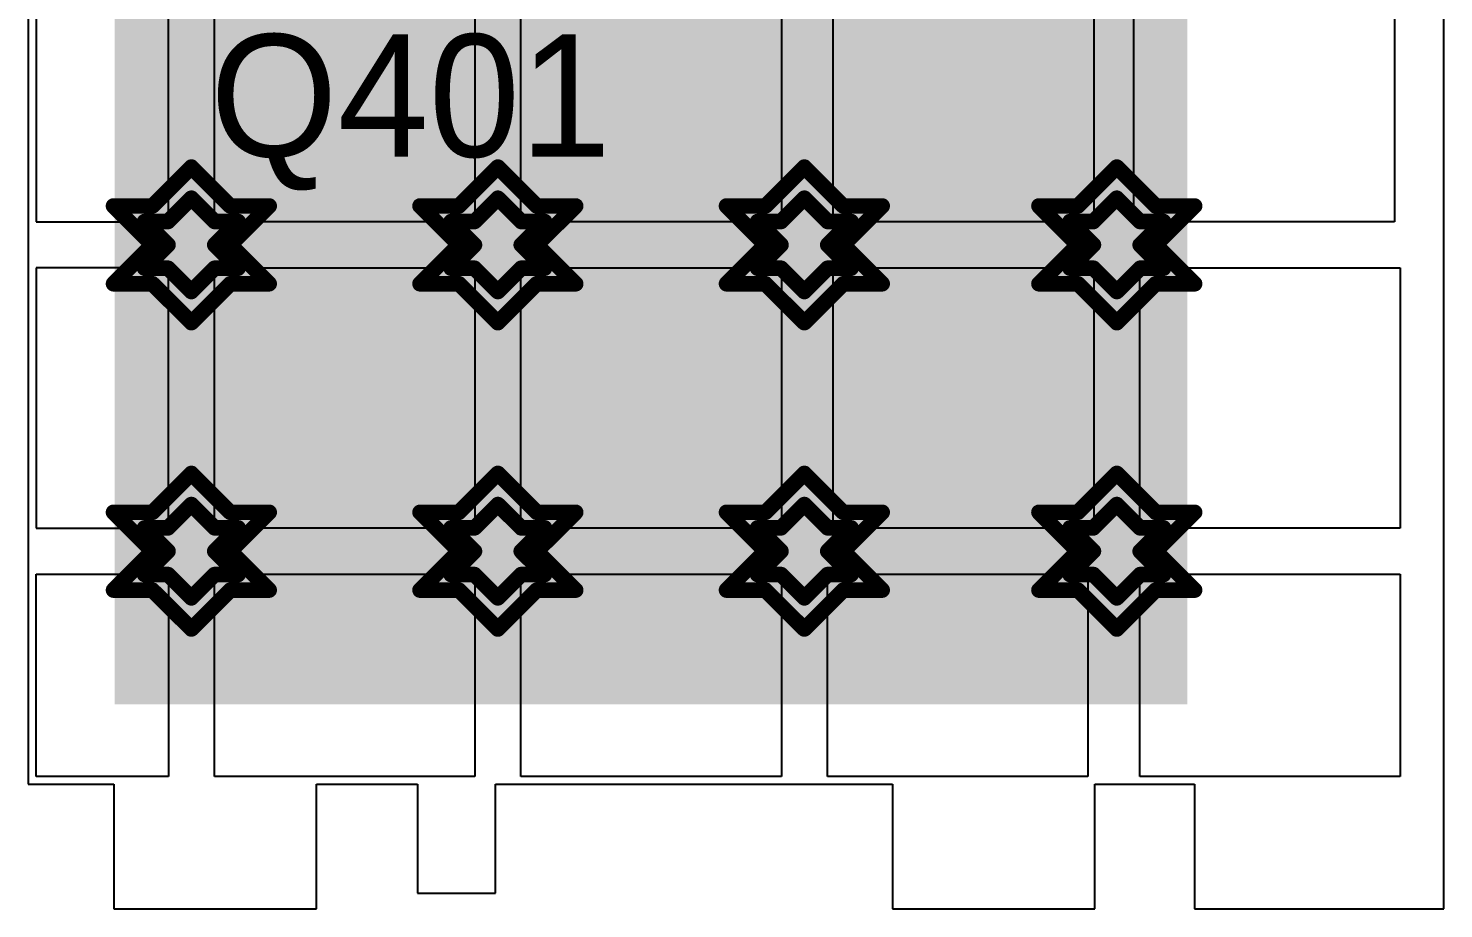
# Model space of a CAD drawing. Header units: millimetres. Extents: x 5 to 399, y 5 to 287.
# Drawn here: x 172.66 to 177.278, y 136.56 to 139.434 of the extents above; entities that cross this region are included whole.
import ezdxf

# ---------------------------------------------------------------- set-up
doc = ezdxf.new("R2010")
doc.units = ezdxf.units.MM
for name, color, linetype in [('DrillDrawing', 1, 'Continuous'), ('TopLayer', 1, 'Continuous'), ('TopOverlay', 2, 'Continuous'), ('TopPaste', 8, 'Continuous'), ('TopSolder', 216, 'Continuous')]:
    doc.layers.add(name, color=color, linetype=linetype)

# ---------------------------------------------------------------- blocks, each defined once
blk = doc.blocks.new('PQFN_8_MULTI_208')
at = {"layer": 'TopLayer'}
for p, q in [((2.667, 2.586), (-2.667, 2.586)), ((2.667, 1.7732), (2.667, 2.586)), ((2.2606, 1.4478), (2.2606, 1.7732)), ((2.2606, 1.7732), (2.667, 1.7732)), ((2.667, 1.4478), (2.2606, 1.4478)), ((2.667, 0.7874), (2.667, 1.4478)), ((2.2606, -0.508), (2.2606, 0.7874)), ((2.2606, 0.7874), (2.667, 0.7874)), ((2.6162, -0.508), (2.2606, -0.508)), ((2.6162, -0.762), (2.6162, -0.508)), ((2.2606, -1.0922), (2.2606, -0.762)), ((2.2606, -0.762), (2.6162, -0.762)), ((2.667, -1.0922), (2.2606, -1.0922)), ((2.667, -1.7526), (2.667, -1.0922)), ((2.2605, -2.032), (2.2605, -1.7526)), ((2.2605, -1.7526), (2.667, -1.7526)), ((-2.2605, -2.032), (2.2605, -2.032))]:
    blk.add_line(p, q, dxfattribs=at)
blk.add_solid([(-2, -1.75), (2, -1.75), (-2, 1.75), (2, 1.75)], dxfattribs=at)
at = {"layer": 'TopPaste'}
for p, q in [((-0.425, 2.425), (0.425, 2.425)), ((0.425, 2.425), (0.425, 1.575)), ((0.575, 1.5944), (0.575, 2.4444)), ((0.575, 2.4444), (1.425, 2.4444)), ((1.425, 2.4444), (1.425, 1.5944)), ((1.575, 1.5944), (1.575, 2.4444)), ((1.575, 2.4444), (2.2352, 2.4444)), ((2.2352, 2.4444), (2.2352, 1.5944)), ((0.425, 1.575), (-0.425, 1.575)), ((1.425, 1.5944), (0.575, 1.5944)), ((2.2352, 1.5944), (1.575, 1.5944)), ((-0.425, 1.4444), (0.425, 1.4444)), ((0.425, 1.4444), (0.425, 0.5944)), ((0.575, 1.4444), (1.425, 1.4444)), ((0.575, 0.5944), (0.575, 1.4444)), ((1.425, 1.4444), (1.425, 0.5944)), ((1.575, 0.575), (1.575, 1.425)), ((1.575, 1.425), (2.2352, 1.425)), ((2.2352, 1.425), (2.2352, 0.575)), ((0.425, 0.5944), (-0.425, 0.5944)), ((1.425, 0.5944), (0.575, 0.5944)), ((2.2352, 0.575), (1.575, 0.575)), ((-0.425, 0.425), (0.425, 0.425)), ((0.425, 0.425), (0.425, -0.425)), ((0.575, 0.425), (1.425, 0.425)), ((0.575, -0.425), (0.575, 0.425)), ((1.425, 0.425), (1.425, -0.425)), ((1.575, -0.425), (1.575, 0.425)), ((1.575, 0.425), (2.2352, 0.425)), ((2.2352, 0.425), (2.2352, -0.425)), ((0.425, -0.425), (-0.425, -0.425)), ((1.425, -0.425), (0.575, -0.425)), ((2.2352, -0.425), (1.575, -0.425)), ((-0.425, -0.575), (0.425, -0.575)), ((0.425, -0.575), (0.425, -1.425)), ((0.575, -0.575), (1.425, -0.575)), ((0.575, -1.425), (0.575, -0.575)), ((1.425, -0.575), (1.425, -1.425)), ((1.575, -1.425), (1.575, -0.575)), ((1.575, -0.575), (2.2352, -0.575)), ((2.2352, -0.575), (2.2352, -1.425)), ((0.425, -1.425), (-0.425, -1.425)), ((1.425, -1.425), (0.575, -1.425)), ((2.2352, -1.425), (1.575, -1.425)), ((0.425, -1.575), (-0.425, -1.575)), ((0.425, -2.0066), (0.425, -1.575)), ((1.425, -1.575), (0.575, -1.575)), ((0.575, -1.575), (0.575, -2.0066)), ((1.425, -2.0066), (1.425, -1.575)), ((1.575, -2.0066), (1.575, -1.575)), ((1.575, -1.575), (2.2352, -1.575)), ((2.2352, -1.575), (2.2352, -2.0066)), ((-0.425, -2.0066), (0.425, -2.0066)), ((0.575, -2.0066), (1.425, -2.0066)), ((2.2352, -2.0066), (1.575, -2.0066))]:
    blk.add_line(p, q, dxfattribs=at)
at = {"layer": 'TopSolder'}
blk.add_solid([(-2, -1.75), (2, -1.75), (-2, 1.75), (2, 1.75)], dxfattribs=at)

msp = doc.modelspace()

# ---------------------------------------------------------------- linework, layer by layer
at = {"layer": 'DrillDrawing', "const_width": 0.0508}
for points in [[(173.0652, 138.8538), (173.1922, 138.9808)], [(173.1922, 138.9808), (173.3192, 138.8538)], [(174.0652, 138.8538), (174.1922, 138.9808)], [(174.1922, 138.9808), (174.3192, 138.8538)], [(175.0652, 138.8538), (175.1922, 138.9808)], [(175.1922, 138.9808), (175.3192, 138.8538)], [(176.0846, 138.8538), (176.2116, 138.9808)], [(176.2116, 138.9808), (176.3386, 138.8538)], [(172.9382, 138.8538), (173.0652, 138.7268)], [(172.9382, 138.8538), (173.0652, 138.8538)], [(173.116, 138.803), (173.1922, 138.8792)], [(173.1922, 138.8792), (173.2684, 138.803)], [(173.3192, 138.8538), (173.4462, 138.8538)], [(173.3192, 138.7268), (173.4462, 138.8538)], [(173.9382, 138.8538), (174.0652, 138.7268)], [(173.9382, 138.8538), (174.0652, 138.8538)], [(174.116, 138.803), (174.1922, 138.8792)], [(174.1922, 138.8792), (174.2684, 138.803)], [(174.3192, 138.8538), (174.4462, 138.8538)], [(174.3192, 138.7268), (174.4462, 138.8538)], [(174.9382, 138.8538), (175.0652, 138.7268)], [(174.9382, 138.8538), (175.0652, 138.8538)], [(175.116, 138.803), (175.1922, 138.8792)], [(175.1922, 138.8792), (175.2684, 138.803)], [(175.3192, 138.8538), (175.4462, 138.8538)], [(175.3192, 138.7268), (175.4462, 138.8538)], [(175.9576, 138.8538), (176.0846, 138.7268)], [(175.9576, 138.8538), (176.0846, 138.8538)], [(176.1354, 138.803), (176.2116, 138.8792)], [(176.2116, 138.8792), (176.2878, 138.803)], [(176.3386, 138.8538), (176.4656, 138.8538)], [(176.3386, 138.7268), (176.4656, 138.8538)], [(173.0398, 138.803), (173.116, 138.7268)], [(173.0398, 138.803), (173.116, 138.803)], [(173.2684, 138.803), (173.3446, 138.803)], [(173.2684, 138.7268), (173.3446, 138.803)], [(174.0398, 138.803), (174.116, 138.7268)], [(174.0398, 138.803), (174.116, 138.803)], [(174.2684, 138.803), (174.3446, 138.803)], [(174.2684, 138.7268), (174.3446, 138.803)], [(175.0398, 138.803), (175.116, 138.7268)], [(175.0398, 138.803), (175.116, 138.803)], [(175.2684, 138.803), (175.3446, 138.803)], [(175.2684, 138.7268), (175.3446, 138.803)], [(176.0592, 138.803), (176.1354, 138.7268)], [(176.0592, 138.803), (176.1354, 138.803)], [(176.2878, 138.803), (176.364, 138.803)], [(176.2878, 138.7268), (176.364, 138.803)], [(172.9382, 138.5998), (173.0652, 138.7268)], [(173.0398, 138.6506), (173.116, 138.7268)], [(173.2684, 138.7268), (173.3446, 138.6506)], [(173.3192, 138.7268), (173.4462, 138.5998)], [(173.9382, 138.5998), (174.0652, 138.7268)], [(174.0398, 138.6506), (174.116, 138.7268)], [(174.2684, 138.7268), (174.3446, 138.6506)], [(174.3192, 138.7268), (174.4462, 138.5998)], [(174.9382, 138.5998), (175.0652, 138.7268)], [(175.0398, 138.6506), (175.116, 138.7268)], [(175.2684, 138.7268), (175.3446, 138.6506)], [(175.3192, 138.7268), (175.4462, 138.5998)], [(175.9576, 138.5998), (176.0846, 138.7268)], [(176.0592, 138.6506), (176.1354, 138.7268)], [(176.2878, 138.7268), (176.364, 138.6506)], [(176.3386, 138.7268), (176.4656, 138.5998)], [(173.0398, 138.6506), (173.116, 138.6506)], [(173.116, 138.6506), (173.1922, 138.5744)], [(173.1922, 138.5744), (173.2684, 138.6506)], [(173.2684, 138.6506), (173.3446, 138.6506)], [(174.0398, 138.6506), (174.116, 138.6506)], [(174.116, 138.6506), (174.1922, 138.5744)], [(174.1922, 138.5744), (174.2684, 138.6506)], [(174.2684, 138.6506), (174.3446, 138.6506)], [(175.0398, 138.6506), (175.116, 138.6506)], [(175.116, 138.6506), (175.1922, 138.5744)], [(175.1922, 138.5744), (175.2684, 138.6506)], [(175.2684, 138.6506), (175.3446, 138.6506)], [(176.0592, 138.6506), (176.1354, 138.6506)], [(176.1354, 138.6506), (176.2116, 138.5744)], [(176.2116, 138.5744), (176.2878, 138.6506)], [(176.2878, 138.6506), (176.364, 138.6506)], [(172.9382, 138.5998), (173.0652, 138.5998)], [(173.0652, 138.5998), (173.1922, 138.4728)], [(173.1922, 138.4728), (173.3192, 138.5998)], [(173.3192, 138.5998), (173.4462, 138.5998)], [(173.9382, 138.5998), (174.0652, 138.5998)], [(174.0652, 138.5998), (174.1922, 138.4728)], [(174.1922, 138.4728), (174.3192, 138.5998)], [(174.3192, 138.5998), (174.4462, 138.5998)], [(174.9382, 138.5998), (175.0652, 138.5998)], [(175.0652, 138.5998), (175.1922, 138.4728)], [(175.1922, 138.4728), (175.3192, 138.5998)], [(175.3192, 138.5998), (175.4462, 138.5998)], [(175.9576, 138.5998), (176.0846, 138.5998)], [(176.0846, 138.5998), (176.2116, 138.4728)], [(176.2116, 138.4728), (176.3386, 138.5998)], [(176.3386, 138.5998), (176.4656, 138.5998)], [(173.0652, 137.8538), (173.1922, 137.9808)], [(173.1922, 137.9808), (173.3192, 137.8538)], [(174.0652, 137.8538), (174.1922, 137.9808)], [(174.1922, 137.9808), (174.3192, 137.8538)], [(175.0652, 137.8538), (175.1922, 137.9808)], [(175.1922, 137.9808), (175.3192, 137.8538)], [(176.0846, 137.8538), (176.2116, 137.9808)], [(176.2116, 137.9808), (176.3386, 137.8538)], [(173.116, 137.803), (173.1922, 137.8792)], [(173.1922, 137.8792), (173.2684, 137.803)], [(174.116, 137.803), (174.1922, 137.8792)], [(174.1922, 137.8792), (174.2684, 137.803)], [(175.116, 137.803), (175.1922, 137.8792)], [(175.1922, 137.8792), (175.2684, 137.803)], [(176.1354, 137.803), (176.2116, 137.8792)], [(176.2116, 137.8792), (176.2878, 137.803)], [(172.9382, 137.8538), (173.0652, 137.7268)], [(172.9382, 137.8538), (173.0652, 137.8538)], [(173.3192, 137.8538), (173.4462, 137.8538)], [(173.3192, 137.7268), (173.4462, 137.8538)], [(173.9382, 137.8538), (174.0652, 137.7268)], [(173.9382, 137.8538), (174.0652, 137.8538)], [(174.3192, 137.8538), (174.4462, 137.8538)], [(174.3192, 137.7268), (174.4462, 137.8538)], [(174.9382, 137.8538), (175.0652, 137.7268)], [(174.9382, 137.8538), (175.0652, 137.8538)], [(175.3192, 137.8538), (175.4462, 137.8538)], [(175.3192, 137.7268), (175.4462, 137.8538)], [(175.9576, 137.8538), (176.0846, 137.7268)], [(175.9576, 137.8538), (176.0846, 137.8538)], [(176.3386, 137.8538), (176.4656, 137.8538)], [(176.3386, 137.7268), (176.4656, 137.8538)], [(173.0398, 137.803), (173.116, 137.7268)], [(173.0398, 137.803), (173.116, 137.803)], [(173.2684, 137.803), (173.3446, 137.803)], [(173.2684, 137.7268), (173.3446, 137.803)], [(174.0398, 137.803), (174.116, 137.7268)], [(174.0398, 137.803), (174.116, 137.803)], [(174.2684, 137.803), (174.3446, 137.803)], [(174.2684, 137.7268), (174.3446, 137.803)], [(175.0398, 137.803), (175.116, 137.7268)], [(175.0398, 137.803), (175.116, 137.803)], [(175.2684, 137.803), (175.3446, 137.803)], [(175.2684, 137.7268), (175.3446, 137.803)], [(176.0592, 137.803), (176.1354, 137.7268)], [(176.0592, 137.803), (176.1354, 137.803)], [(176.2878, 137.803), (176.364, 137.803)], [(176.2878, 137.7268), (176.364, 137.803)], [(172.9382, 137.5998), (173.0652, 137.7268)], [(173.0398, 137.6506), (173.116, 137.7268)], [(173.2684, 137.7268), (173.3446, 137.6506)], [(173.3192, 137.7268), (173.4462, 137.5998)], [(173.9382, 137.5998), (174.0652, 137.7268)], [(174.0398, 137.6506), (174.116, 137.7268)], [(174.2684, 137.7268), (174.3446, 137.6506)], [(174.3192, 137.7268), (174.4462, 137.5998)], [(174.9382, 137.5998), (175.0652, 137.7268)], [(175.0398, 137.6506), (175.116, 137.7268)], [(175.2684, 137.7268), (175.3446, 137.6506)], [(175.3192, 137.7268), (175.4462, 137.5998)], [(175.9576, 137.5998), (176.0846, 137.7268)], [(176.0592, 137.6506), (176.1354, 137.7268)], [(176.2878, 137.7268), (176.364, 137.6506)], [(176.3386, 137.7268), (176.4656, 137.5998)], [(173.0398, 137.6506), (173.116, 137.6506)], [(173.116, 137.6506), (173.1922, 137.5744)], [(173.1922, 137.5744), (173.2684, 137.6506)], [(173.2684, 137.6506), (173.3446, 137.6506)], [(174.0398, 137.6506), (174.116, 137.6506)], [(174.116, 137.6506), (174.1922, 137.5744)], [(174.1922, 137.5744), (174.2684, 137.6506)], [(174.2684, 137.6506), (174.3446, 137.6506)], [(175.0398, 137.6506), (175.116, 137.6506)], [(175.116, 137.6506), (175.1922, 137.5744)], [(175.1922, 137.5744), (175.2684, 137.6506)], [(175.2684, 137.6506), (175.3446, 137.6506)], [(176.0592, 137.6506), (176.1354, 137.6506)], [(176.1354, 137.6506), (176.2116, 137.5744)], [(176.2116, 137.5744), (176.2878, 137.6506)], [(176.2878, 137.6506), (176.364, 137.6506)], [(172.9382, 137.5998), (173.0652, 137.5998)], [(173.0652, 137.5998), (173.1922, 137.4728)], [(173.1922, 137.4728), (173.3192, 137.5998)], [(173.3192, 137.5998), (173.4462, 137.5998)], [(173.9382, 137.5998), (174.0652, 137.5998)], [(174.0652, 137.5998), (174.1922, 137.4728)], [(174.1922, 137.4728), (174.3192, 137.5998)], [(174.3192, 137.5998), (174.4462, 137.5998)], [(174.9382, 137.5998), (175.0652, 137.5998)], [(175.0652, 137.5998), (175.1922, 137.4728)], [(175.1922, 137.4728), (175.3192, 137.5998)], [(175.3192, 137.5998), (175.4462, 137.5998)], [(175.9576, 137.5998), (176.0846, 137.5998)], [(176.0846, 137.5998), (176.2116, 137.4728)], [(176.2116, 137.4728), (176.3386, 137.5998)], [(176.3386, 137.5998), (176.4656, 137.5998)]]:
    msp.add_lwpolyline(points, dxfattribs=at)
at = {"layer": 'DrillDrawing', "const_width": 0.0254}
for points in [[(173.1795, 138.9808, 1), (173.2049, 138.9808, 1)], [(173.1795, 138.9808, 1), (173.2049, 138.9808, 1)], [(174.1795, 138.9808, 1), (174.2049, 138.9808, 1)], [(174.1795, 138.9808, 1), (174.2049, 138.9808, 1)], [(175.1795, 138.9808, 1), (175.2049, 138.9808, 1)], [(175.1795, 138.9808, 1), (175.2049, 138.9808, 1)], [(176.1989, 138.9808, 1), (176.2243, 138.9808, 1)], [(176.1989, 138.9808, 1), (176.2243, 138.9808, 1)], [(172.9255, 138.8538, 1), (172.9509, 138.8538, 1)], [(172.9255, 138.8538, 1), (172.9509, 138.8538, 1)], [(173.0525, 138.8538, 1), (173.0779, 138.8538, 1)], [(173.0525, 138.8538, 1), (173.0779, 138.8538, 1)], [(173.1795, 138.8792, 1), (173.2049, 138.8792, 1)], [(173.1795, 138.8792, 1), (173.2049, 138.8792, 1)], [(173.3065, 138.8538, 1), (173.3319, 138.8538, 1)], [(173.3065, 138.8538, 1), (173.3319, 138.8538, 1)], [(173.4335, 138.8538, 1), (173.4589, 138.8538, 1)], [(173.4335, 138.8538, 1), (173.4589, 138.8538, 1)], [(173.9255, 138.8538, 1), (173.9509, 138.8538, 1)], [(173.9255, 138.8538, 1), (173.9509, 138.8538, 1)], [(174.0525, 138.8538, 1), (174.0779, 138.8538, 1)], [(174.0525, 138.8538, 1), (174.0779, 138.8538, 1)], [(174.1795, 138.8792, 1), (174.2049, 138.8792, 1)], [(174.1795, 138.8792, 1), (174.2049, 138.8792, 1)], [(174.3065, 138.8538, 1), (174.3319, 138.8538, 1)], [(174.3065, 138.8538, 1), (174.3319, 138.8538, 1)], [(174.4335, 138.8538, 1), (174.4589, 138.8538, 1)], [(174.4335, 138.8538, 1), (174.4589, 138.8538, 1)], [(174.9255, 138.8538, 1), (174.9509, 138.8538, 1)], [(174.9255, 138.8538, 1), (174.9509, 138.8538, 1)], [(175.0525, 138.8538, 1), (175.0779, 138.8538, 1)], [(175.0525, 138.8538, 1), (175.0779, 138.8538, 1)], [(175.1795, 138.8792, 1), (175.2049, 138.8792, 1)], [(175.1795, 138.8792, 1), (175.2049, 138.8792, 1)], [(175.3065, 138.8538, 1), (175.3319, 138.8538, 1)], [(175.3065, 138.8538, 1), (175.3319, 138.8538, 1)], [(175.4335, 138.8538, 1), (175.4589, 138.8538, 1)], [(175.4335, 138.8538, 1), (175.4589, 138.8538, 1)], [(175.9449, 138.8538, 1), (175.9703, 138.8538, 1)], [(175.9449, 138.8538, 1), (175.9703, 138.8538, 1)], [(176.0719, 138.8538, 1), (176.0973, 138.8538, 1)], [(176.0719, 138.8538, 1), (176.0973, 138.8538, 1)], [(176.1989, 138.8792, 1), (176.2243, 138.8792, 1)], [(176.1989, 138.8792, 1), (176.2243, 138.8792, 1)], [(176.3259, 138.8538, 1), (176.3513, 138.8538, 1)], [(176.3259, 138.8538, 1), (176.3513, 138.8538, 1)], [(176.4529, 138.8538, 1), (176.4783, 138.8538, 1)], [(176.4529, 138.8538, 1), (176.4783, 138.8538, 1)], [(173.0271, 138.803, 1), (173.0525, 138.803, 1)], [(173.0271, 138.803, 1), (173.0525, 138.803, 1)], [(173.1033, 138.803, 1), (173.1287, 138.803, 1)], [(173.1033, 138.803, 1), (173.1287, 138.803, 1)], [(173.2557, 138.803, 1), (173.2811, 138.803, 1)], [(173.2557, 138.803, 1), (173.2811, 138.803, 1)], [(173.3319, 138.803, 1), (173.3573, 138.803, 1)], [(173.3319, 138.803, 1), (173.3573, 138.803, 1)], [(174.0271, 138.803, 1), (174.0525, 138.803, 1)], [(174.0271, 138.803, 1), (174.0525, 138.803, 1)], [(174.1033, 138.803, 1), (174.1287, 138.803, 1)], [(174.1033, 138.803, 1), (174.1287, 138.803, 1)], [(174.2557, 138.803, 1), (174.2811, 138.803, 1)], [(174.2557, 138.803, 1), (174.2811, 138.803, 1)], [(174.3319, 138.803, 1), (174.3573, 138.803, 1)], [(174.3319, 138.803, 1), (174.3573, 138.803, 1)], [(175.0271, 138.803, 1), (175.0525, 138.803, 1)], [(175.0271, 138.803, 1), (175.0525, 138.803, 1)], [(175.1033, 138.803, 1), (175.1287, 138.803, 1)], [(175.1033, 138.803, 1), (175.1287, 138.803, 1)], [(175.2557, 138.803, 1), (175.2811, 138.803, 1)], [(175.2557, 138.803, 1), (175.2811, 138.803, 1)], [(175.3319, 138.803, 1), (175.3573, 138.803, 1)], [(175.3319, 138.803, 1), (175.3573, 138.803, 1)], [(176.0465, 138.803, 1), (176.0719, 138.803, 1)], [(176.0465, 138.803, 1), (176.0719, 138.803, 1)], [(176.1227, 138.803, 1), (176.1481, 138.803, 1)], [(176.1227, 138.803, 1), (176.1481, 138.803, 1)], [(176.2751, 138.803, 1), (176.3005, 138.803, 1)], [(176.2751, 138.803, 1), (176.3005, 138.803, 1)], [(176.3513, 138.803, 1), (176.3767, 138.803, 1)], [(176.3513, 138.803, 1), (176.3767, 138.803, 1)], [(173.0525, 138.7268, 1), (173.0779, 138.7268, 1)], [(173.0525, 138.7268, 1), (173.0779, 138.7268, 1)], [(173.1033, 138.7268, 1), (173.1287, 138.7268, 1)], [(173.1033, 138.7268, 1), (173.1287, 138.7268, 1)], [(173.2557, 138.7268, 1), (173.2811, 138.7268, 1)], [(173.2557, 138.7268, 1), (173.2811, 138.7268, 1)], [(173.3065, 138.7268, 1), (173.3319, 138.7268, 1)], [(173.3065, 138.7268, 1), (173.3319, 138.7268, 1)], [(174.0525, 138.7268, 1), (174.0779, 138.7268, 1)], [(174.0525, 138.7268, 1), (174.0779, 138.7268, 1)], [(174.1033, 138.7268, 1), (174.1287, 138.7268, 1)], [(174.1033, 138.7268, 1), (174.1287, 138.7268, 1)], [(174.2557, 138.7268, 1), (174.2811, 138.7268, 1)], [(174.2557, 138.7268, 1), (174.2811, 138.7268, 1)], [(174.3065, 138.7268, 1), (174.3319, 138.7268, 1)], [(174.3065, 138.7268, 1), (174.3319, 138.7268, 1)], [(175.0525, 138.7268, 1), (175.0779, 138.7268, 1)], [(175.0525, 138.7268, 1), (175.0779, 138.7268, 1)], [(175.1033, 138.7268, 1), (175.1287, 138.7268, 1)], [(175.1033, 138.7268, 1), (175.1287, 138.7268, 1)], [(175.2557, 138.7268, 1), (175.2811, 138.7268, 1)], [(175.2557, 138.7268, 1), (175.2811, 138.7268, 1)], [(175.3065, 138.7268, 1), (175.3319, 138.7268, 1)], [(175.3065, 138.7268, 1), (175.3319, 138.7268, 1)], [(176.0719, 138.7268, 1), (176.0973, 138.7268, 1)], [(176.0719, 138.7268, 1), (176.0973, 138.7268, 1)], [(176.1227, 138.7268, 1), (176.1481, 138.7268, 1)], [(176.1227, 138.7268, 1), (176.1481, 138.7268, 1)], [(176.2751, 138.7268, 1), (176.3005, 138.7268, 1)], [(176.2751, 138.7268, 1), (176.3005, 138.7268, 1)], [(176.3259, 138.7268, 1), (176.3513, 138.7268, 1)], [(176.3259, 138.7268, 1), (176.3513, 138.7268, 1)], [(173.0271, 138.6506, 1), (173.0525, 138.6506, 1)], [(173.0271, 138.6506, 1), (173.0525, 138.6506, 1)], [(173.1033, 138.6506, 1), (173.1287, 138.6506, 1)], [(173.1033, 138.6506, 1), (173.1287, 138.6506, 1)], [(173.2557, 138.6506, 1), (173.2811, 138.6506, 1)], [(173.2557, 138.6506, 1), (173.2811, 138.6506, 1)], [(173.3319, 138.6506, 1), (173.3573, 138.6506, 1)], [(173.3319, 138.6506, 1), (173.3573, 138.6506, 1)], [(174.0271, 138.6506, 1), (174.0525, 138.6506, 1)], [(174.0271, 138.6506, 1), (174.0525, 138.6506, 1)], [(174.1033, 138.6506, 1), (174.1287, 138.6506, 1)], [(174.1033, 138.6506, 1), (174.1287, 138.6506, 1)], [(174.2557, 138.6506, 1), (174.2811, 138.6506, 1)], [(174.2557, 138.6506, 1), (174.2811, 138.6506, 1)], [(174.3319, 138.6506, 1), (174.3573, 138.6506, 1)], [(174.3319, 138.6506, 1), (174.3573, 138.6506, 1)], [(175.0271, 138.6506, 1), (175.0525, 138.6506, 1)], [(175.0271, 138.6506, 1), (175.0525, 138.6506, 1)], [(175.1033, 138.6506, 1), (175.1287, 138.6506, 1)], [(175.1033, 138.6506, 1), (175.1287, 138.6506, 1)], [(175.2557, 138.6506, 1), (175.2811, 138.6506, 1)], [(175.2557, 138.6506, 1), (175.2811, 138.6506, 1)], [(175.3319, 138.6506, 1), (175.3573, 138.6506, 1)], [(175.3319, 138.6506, 1), (175.3573, 138.6506, 1)], [(176.0465, 138.6506, 1), (176.0719, 138.6506, 1)], [(176.0465, 138.6506, 1), (176.0719, 138.6506, 1)], [(176.1227, 138.6506, 1), (176.1481, 138.6506, 1)], [(176.1227, 138.6506, 1), (176.1481, 138.6506, 1)], [(176.2751, 138.6506, 1), (176.3005, 138.6506, 1)], [(176.2751, 138.6506, 1), (176.3005, 138.6506, 1)], [(176.3513, 138.6506, 1), (176.3767, 138.6506, 1)], [(176.3513, 138.6506, 1), (176.3767, 138.6506, 1)], [(172.9255, 138.5998, 1), (172.9509, 138.5998, 1)], [(172.9255, 138.5998, 1), (172.9509, 138.5998, 1)], [(173.0525, 138.5998, 1), (173.0779, 138.5998, 1)], [(173.0525, 138.5998, 1), (173.0779, 138.5998, 1)], [(173.1795, 138.5744, 1), (173.2049, 138.5744, 1)], [(173.1795, 138.5744, 1), (173.2049, 138.5744, 1)], [(173.3065, 138.5998, 1), (173.3319, 138.5998, 1)], [(173.3065, 138.5998, 1), (173.3319, 138.5998, 1)], [(173.4335, 138.5998, 1), (173.4589, 138.5998, 1)], [(173.4335, 138.5998, 1), (173.4589, 138.5998, 1)], [(173.9255, 138.5998, 1), (173.9509, 138.5998, 1)], [(173.9255, 138.5998, 1), (173.9509, 138.5998, 1)], [(174.0525, 138.5998, 1), (174.0779, 138.5998, 1)], [(174.0525, 138.5998, 1), (174.0779, 138.5998, 1)], [(174.1795, 138.5744, 1), (174.2049, 138.5744, 1)], [(174.1795, 138.5744, 1), (174.2049, 138.5744, 1)], [(174.3065, 138.5998, 1), (174.3319, 138.5998, 1)], [(174.3065, 138.5998, 1), (174.3319, 138.5998, 1)], [(174.4335, 138.5998, 1), (174.4589, 138.5998, 1)], [(174.4335, 138.5998, 1), (174.4589, 138.5998, 1)], [(174.9255, 138.5998, 1), (174.9509, 138.5998, 1)], [(174.9255, 138.5998, 1), (174.9509, 138.5998, 1)], [(175.0525, 138.5998, 1), (175.0779, 138.5998, 1)], [(175.0525, 138.5998, 1), (175.0779, 138.5998, 1)], [(175.1795, 138.5744, 1), (175.2049, 138.5744, 1)], [(175.1795, 138.5744, 1), (175.2049, 138.5744, 1)], [(175.3065, 138.5998, 1), (175.3319, 138.5998, 1)], [(175.3065, 138.5998, 1), (175.3319, 138.5998, 1)], [(175.4335, 138.5998, 1), (175.4589, 138.5998, 1)], [(175.4335, 138.5998, 1), (175.4589, 138.5998, 1)], [(175.9449, 138.5998, 1), (175.9703, 138.5998, 1)], [(175.9449, 138.5998, 1), (175.9703, 138.5998, 1)], [(176.0719, 138.5998, 1), (176.0973, 138.5998, 1)], [(176.0719, 138.5998, 1), (176.0973, 138.5998, 1)], [(176.1989, 138.5744, 1), (176.2243, 138.5744, 1)], [(176.1989, 138.5744, 1), (176.2243, 138.5744, 1)], [(176.3259, 138.5998, 1), (176.3513, 138.5998, 1)], [(176.3259, 138.5998, 1), (176.3513, 138.5998, 1)], [(176.4529, 138.5998, 1), (176.4783, 138.5998, 1)], [(176.4529, 138.5998, 1), (176.4783, 138.5998, 1)], [(173.1795, 138.4728, 1), (173.2049, 138.4728, 1)], [(173.1795, 138.4728, 1), (173.2049, 138.4728, 1)], [(174.1795, 138.4728, 1), (174.2049, 138.4728, 1)], [(174.1795, 138.4728, 1), (174.2049, 138.4728, 1)], [(175.1795, 138.4728, 1), (175.2049, 138.4728, 1)], [(175.1795, 138.4728, 1), (175.2049, 138.4728, 1)], [(176.1989, 138.4728, 1), (176.2243, 138.4728, 1)], [(176.1989, 138.4728, 1), (176.2243, 138.4728, 1)], [(173.1795, 137.9808, 1), (173.2049, 137.9808, 1)], [(173.1795, 137.9808, 1), (173.2049, 137.9808, 1)], [(174.1795, 137.9808, 1), (174.2049, 137.9808, 1)], [(174.1795, 137.9808, 1), (174.2049, 137.9808, 1)], [(175.1795, 137.9808, 1), (175.2049, 137.9808, 1)], [(175.1795, 137.9808, 1), (175.2049, 137.9808, 1)], [(176.1989, 137.9808, 1), (176.2243, 137.9808, 1)], [(176.1989, 137.9808, 1), (176.2243, 137.9808, 1)], [(173.1795, 137.8792, 1), (173.2049, 137.8792, 1)], [(173.1795, 137.8792, 1), (173.2049, 137.8792, 1)], [(174.1795, 137.8792, 1), (174.2049, 137.8792, 1)], [(174.1795, 137.8792, 1), (174.2049, 137.8792, 1)], [(175.1795, 137.8792, 1), (175.2049, 137.8792, 1)], [(175.1795, 137.8792, 1), (175.2049, 137.8792, 1)], [(176.1989, 137.8792, 1), (176.2243, 137.8792, 1)], [(176.1989, 137.8792, 1), (176.2243, 137.8792, 1)], [(172.9255, 137.8538, 1), (172.9509, 137.8538, 1)], [(172.9255, 137.8538, 1), (172.9509, 137.8538, 1)], [(173.0525, 137.8538, 1), (173.0779, 137.8538, 1)], [(173.0525, 137.8538, 1), (173.0779, 137.8538, 1)], [(173.3065, 137.8538, 1), (173.3319, 137.8538, 1)], [(173.3065, 137.8538, 1), (173.3319, 137.8538, 1)], [(173.4335, 137.8538, 1), (173.4589, 137.8538, 1)], [(173.4335, 137.8538, 1), (173.4589, 137.8538, 1)], [(173.9255, 137.8538, 1), (173.9509, 137.8538, 1)], [(173.9255, 137.8538, 1), (173.9509, 137.8538, 1)], [(174.0525, 137.8538, 1), (174.0779, 137.8538, 1)], [(174.0525, 137.8538, 1), (174.0779, 137.8538, 1)], [(174.3065, 137.8538, 1), (174.3319, 137.8538, 1)], [(174.3065, 137.8538, 1), (174.3319, 137.8538, 1)], [(174.4335, 137.8538, 1), (174.4589, 137.8538, 1)], [(174.4335, 137.8538, 1), (174.4589, 137.8538, 1)], [(174.9255, 137.8538, 1), (174.9509, 137.8538, 1)], [(174.9255, 137.8538, 1), (174.9509, 137.8538, 1)], [(175.0525, 137.8538, 1), (175.0779, 137.8538, 1)], [(175.0525, 137.8538, 1), (175.0779, 137.8538, 1)], [(175.3065, 137.8538, 1), (175.3319, 137.8538, 1)], [(175.3065, 137.8538, 1), (175.3319, 137.8538, 1)], [(175.4335, 137.8538, 1), (175.4589, 137.8538, 1)], [(175.4335, 137.8538, 1), (175.4589, 137.8538, 1)], [(175.9449, 137.8538, 1), (175.9703, 137.8538, 1)], [(175.9449, 137.8538, 1), (175.9703, 137.8538, 1)], [(176.0719, 137.8538, 1), (176.0973, 137.8538, 1)], [(176.0719, 137.8538, 1), (176.0973, 137.8538, 1)], [(176.3259, 137.8538, 1), (176.3513, 137.8538, 1)], [(176.3259, 137.8538, 1), (176.3513, 137.8538, 1)], [(176.4529, 137.8538, 1), (176.4783, 137.8538, 1)], [(176.4529, 137.8538, 1), (176.4783, 137.8538, 1)], [(173.0271, 137.803, 1), (173.0525, 137.803, 1)], [(173.0271, 137.803, 1), (173.0525, 137.803, 1)], [(173.1033, 137.803, 1), (173.1287, 137.803, 1)], [(173.1033, 137.803, 1), (173.1287, 137.803, 1)], [(173.2557, 137.803, 1), (173.2811, 137.803, 1)], [(173.2557, 137.803, 1), (173.2811, 137.803, 1)], [(173.3319, 137.803, 1), (173.3573, 137.803, 1)], [(173.3319, 137.803, 1), (173.3573, 137.803, 1)], [(174.0271, 137.803, 1), (174.0525, 137.803, 1)], [(174.0271, 137.803, 1), (174.0525, 137.803, 1)], [(174.1033, 137.803, 1), (174.1287, 137.803, 1)], [(174.1033, 137.803, 1), (174.1287, 137.803, 1)], [(174.2557, 137.803, 1), (174.2811, 137.803, 1)], [(174.2557, 137.803, 1), (174.2811, 137.803, 1)], [(174.3319, 137.803, 1), (174.3573, 137.803, 1)], [(174.3319, 137.803, 1), (174.3573, 137.803, 1)], [(175.0271, 137.803, 1), (175.0525, 137.803, 1)], [(175.0271, 137.803, 1), (175.0525, 137.803, 1)], [(175.1033, 137.803, 1), (175.1287, 137.803, 1)], [(175.1033, 137.803, 1), (175.1287, 137.803, 1)], [(175.2557, 137.803, 1), (175.2811, 137.803, 1)], [(175.2557, 137.803, 1), (175.2811, 137.803, 1)], [(175.3319, 137.803, 1), (175.3573, 137.803, 1)], [(175.3319, 137.803, 1), (175.3573, 137.803, 1)], [(176.0465, 137.803, 1), (176.0719, 137.803, 1)], [(176.0465, 137.803, 1), (176.0719, 137.803, 1)], [(176.1227, 137.803, 1), (176.1481, 137.803, 1)], [(176.1227, 137.803, 1), (176.1481, 137.803, 1)], [(176.2751, 137.803, 1), (176.3005, 137.803, 1)], [(176.2751, 137.803, 1), (176.3005, 137.803, 1)], [(176.3513, 137.803, 1), (176.3767, 137.803, 1)], [(176.3513, 137.803, 1), (176.3767, 137.803, 1)], [(173.0525, 137.7268, 1), (173.0779, 137.7268, 1)], [(173.0525, 137.7268, 1), (173.0779, 137.7268, 1)], [(173.1033, 137.7268, 1), (173.1287, 137.7268, 1)], [(173.1033, 137.7268, 1), (173.1287, 137.7268, 1)], [(173.2557, 137.7268, 1), (173.2811, 137.7268, 1)], [(173.2557, 137.7268, 1), (173.2811, 137.7268, 1)], [(173.3065, 137.7268, 1), (173.3319, 137.7268, 1)], [(173.3065, 137.7268, 1), (173.3319, 137.7268, 1)], [(174.0525, 137.7268, 1), (174.0779, 137.7268, 1)], [(174.0525, 137.7268, 1), (174.0779, 137.7268, 1)], [(174.1033, 137.7268, 1), (174.1287, 137.7268, 1)], [(174.1033, 137.7268, 1), (174.1287, 137.7268, 1)], [(174.2557, 137.7268, 1), (174.2811, 137.7268, 1)], [(174.2557, 137.7268, 1), (174.2811, 137.7268, 1)], [(174.3065, 137.7268, 1), (174.3319, 137.7268, 1)], [(174.3065, 137.7268, 1), (174.3319, 137.7268, 1)], [(175.0525, 137.7268, 1), (175.0779, 137.7268, 1)], [(175.0525, 137.7268, 1), (175.0779, 137.7268, 1)], [(175.1033, 137.7268, 1), (175.1287, 137.7268, 1)], [(175.1033, 137.7268, 1), (175.1287, 137.7268, 1)], [(175.2557, 137.7268, 1), (175.2811, 137.7268, 1)], [(175.2557, 137.7268, 1), (175.2811, 137.7268, 1)], [(175.3065, 137.7268, 1), (175.3319, 137.7268, 1)], [(175.3065, 137.7268, 1), (175.3319, 137.7268, 1)], [(176.0719, 137.7268, 1), (176.0973, 137.7268, 1)], [(176.0719, 137.7268, 1), (176.0973, 137.7268, 1)], [(176.1227, 137.7268, 1), (176.1481, 137.7268, 1)], [(176.1227, 137.7268, 1), (176.1481, 137.7268, 1)], [(176.2751, 137.7268, 1), (176.3005, 137.7268, 1)], [(176.2751, 137.7268, 1), (176.3005, 137.7268, 1)], [(176.3259, 137.7268, 1), (176.3513, 137.7268, 1)], [(176.3259, 137.7268, 1), (176.3513, 137.7268, 1)], [(173.0271, 137.6506, 1), (173.0525, 137.6506, 1)], [(173.0271, 137.6506, 1), (173.0525, 137.6506, 1)], [(173.1033, 137.6506, 1), (173.1287, 137.6506, 1)], [(173.1033, 137.6506, 1), (173.1287, 137.6506, 1)], [(173.2557, 137.6506, 1), (173.2811, 137.6506, 1)], [(173.2557, 137.6506, 1), (173.2811, 137.6506, 1)], [(173.3319, 137.6506, 1), (173.3573, 137.6506, 1)], [(173.3319, 137.6506, 1), (173.3573, 137.6506, 1)], [(174.0271, 137.6506, 1), (174.0525, 137.6506, 1)], [(174.0271, 137.6506, 1), (174.0525, 137.6506, 1)], [(174.1033, 137.6506, 1), (174.1287, 137.6506, 1)], [(174.1033, 137.6506, 1), (174.1287, 137.6506, 1)], [(174.2557, 137.6506, 1), (174.2811, 137.6506, 1)], [(174.2557, 137.6506, 1), (174.2811, 137.6506, 1)], [(174.3319, 137.6506, 1), (174.3573, 137.6506, 1)], [(174.3319, 137.6506, 1), (174.3573, 137.6506, 1)], [(175.0271, 137.6506, 1), (175.0525, 137.6506, 1)], [(175.0271, 137.6506, 1), (175.0525, 137.6506, 1)], [(175.1033, 137.6506, 1), (175.1287, 137.6506, 1)], [(175.1033, 137.6506, 1), (175.1287, 137.6506, 1)], [(175.2557, 137.6506, 1), (175.2811, 137.6506, 1)], [(175.2557, 137.6506, 1), (175.2811, 137.6506, 1)], [(175.3319, 137.6506, 1), (175.3573, 137.6506, 1)], [(175.3319, 137.6506, 1), (175.3573, 137.6506, 1)], [(176.0465, 137.6506, 1), (176.0719, 137.6506, 1)], [(176.0465, 137.6506, 1), (176.0719, 137.6506, 1)], [(176.1227, 137.6506, 1), (176.1481, 137.6506, 1)], [(176.1227, 137.6506, 1), (176.1481, 137.6506, 1)], [(176.2751, 137.6506, 1), (176.3005, 137.6506, 1)], [(176.2751, 137.6506, 1), (176.3005, 137.6506, 1)], [(176.3513, 137.6506, 1), (176.3767, 137.6506, 1)], [(176.3513, 137.6506, 1), (176.3767, 137.6506, 1)], [(172.9255, 137.5998, 1), (172.9509, 137.5998, 1)], [(172.9255, 137.5998, 1), (172.9509, 137.5998, 1)], [(173.0525, 137.5998, 1), (173.0779, 137.5998, 1)], [(173.0525, 137.5998, 1), (173.0779, 137.5998, 1)], [(173.3065, 137.5998, 1), (173.3319, 137.5998, 1)], [(173.3065, 137.5998, 1), (173.3319, 137.5998, 1)], [(173.4335, 137.5998, 1), (173.4589, 137.5998, 1)], [(173.4335, 137.5998, 1), (173.4589, 137.5998, 1)], [(173.9255, 137.5998, 1), (173.9509, 137.5998, 1)], [(173.9255, 137.5998, 1), (173.9509, 137.5998, 1)], [(174.0525, 137.5998, 1), (174.0779, 137.5998, 1)], [(174.0525, 137.5998, 1), (174.0779, 137.5998, 1)], [(174.3065, 137.5998, 1), (174.3319, 137.5998, 1)], [(174.3065, 137.5998, 1), (174.3319, 137.5998, 1)], [(174.4335, 137.5998, 1), (174.4589, 137.5998, 1)], [(174.4335, 137.5998, 1), (174.4589, 137.5998, 1)], [(174.9255, 137.5998, 1), (174.9509, 137.5998, 1)], [(174.9255, 137.5998, 1), (174.9509, 137.5998, 1)], [(175.0525, 137.5998, 1), (175.0779, 137.5998, 1)], [(175.0525, 137.5998, 1), (175.0779, 137.5998, 1)], [(175.3065, 137.5998, 1), (175.3319, 137.5998, 1)], [(175.3065, 137.5998, 1), (175.3319, 137.5998, 1)], [(175.4335, 137.5998, 1), (175.4589, 137.5998, 1)], [(175.4335, 137.5998, 1), (175.4589, 137.5998, 1)], [(175.9449, 137.5998, 1), (175.9703, 137.5998, 1)], [(175.9449, 137.5998, 1), (175.9703, 137.5998, 1)], [(176.0719, 137.5998, 1), (176.0973, 137.5998, 1)], [(176.0719, 137.5998, 1), (176.0973, 137.5998, 1)], [(176.3259, 137.5998, 1), (176.3513, 137.5998, 1)], [(176.3259, 137.5998, 1), (176.3513, 137.5998, 1)], [(176.4529, 137.5998, 1), (176.4783, 137.5998, 1)], [(176.4529, 137.5998, 1), (176.4783, 137.5998, 1)], [(173.1795, 137.5744, 1), (173.2049, 137.5744, 1)], [(173.1795, 137.5744, 1), (173.2049, 137.5744, 1)], [(174.1795, 137.5744, 1), (174.2049, 137.5744, 1)], [(174.1795, 137.5744, 1), (174.2049, 137.5744, 1)], [(175.1795, 137.5744, 1), (175.2049, 137.5744, 1)], [(175.1795, 137.5744, 1), (175.2049, 137.5744, 1)], [(176.1989, 137.5744, 1), (176.2243, 137.5744, 1)], [(176.1989, 137.5744, 1), (176.2243, 137.5744, 1)], [(173.1795, 137.4728, 1), (173.2049, 137.4728, 1)], [(173.1795, 137.4728, 1), (173.2049, 137.4728, 1)], [(174.1795, 137.4728, 1), (174.2049, 137.4728, 1)], [(174.1795, 137.4728, 1), (174.2049, 137.4728, 1)], [(175.1795, 137.4728, 1), (175.2049, 137.4728, 1)], [(175.1795, 137.4728, 1), (175.2049, 137.4728, 1)], [(176.1989, 137.4728, 1), (176.2243, 137.4728, 1)], [(176.1989, 137.4728, 1), (176.2243, 137.4728, 1)]]:
    msp.add_lwpolyline(points, format="xyb", close=True, dxfattribs=at)

# ---------------------------------------------------------------- block references
at = {"rotation": 270}
msp.add_blockref('PQFN_8_MULTI_208', (174.6922, 139.2268), dxfattribs=at)

# ---------------------------------------------------------------- texts
at = {"layer": 'TopOverlay'}
msp.add_text('Q401', height=0.4, dxfattribs=at).set_placement((173.2534, 139.0142))

doc.saveas('drawing.dxf')
